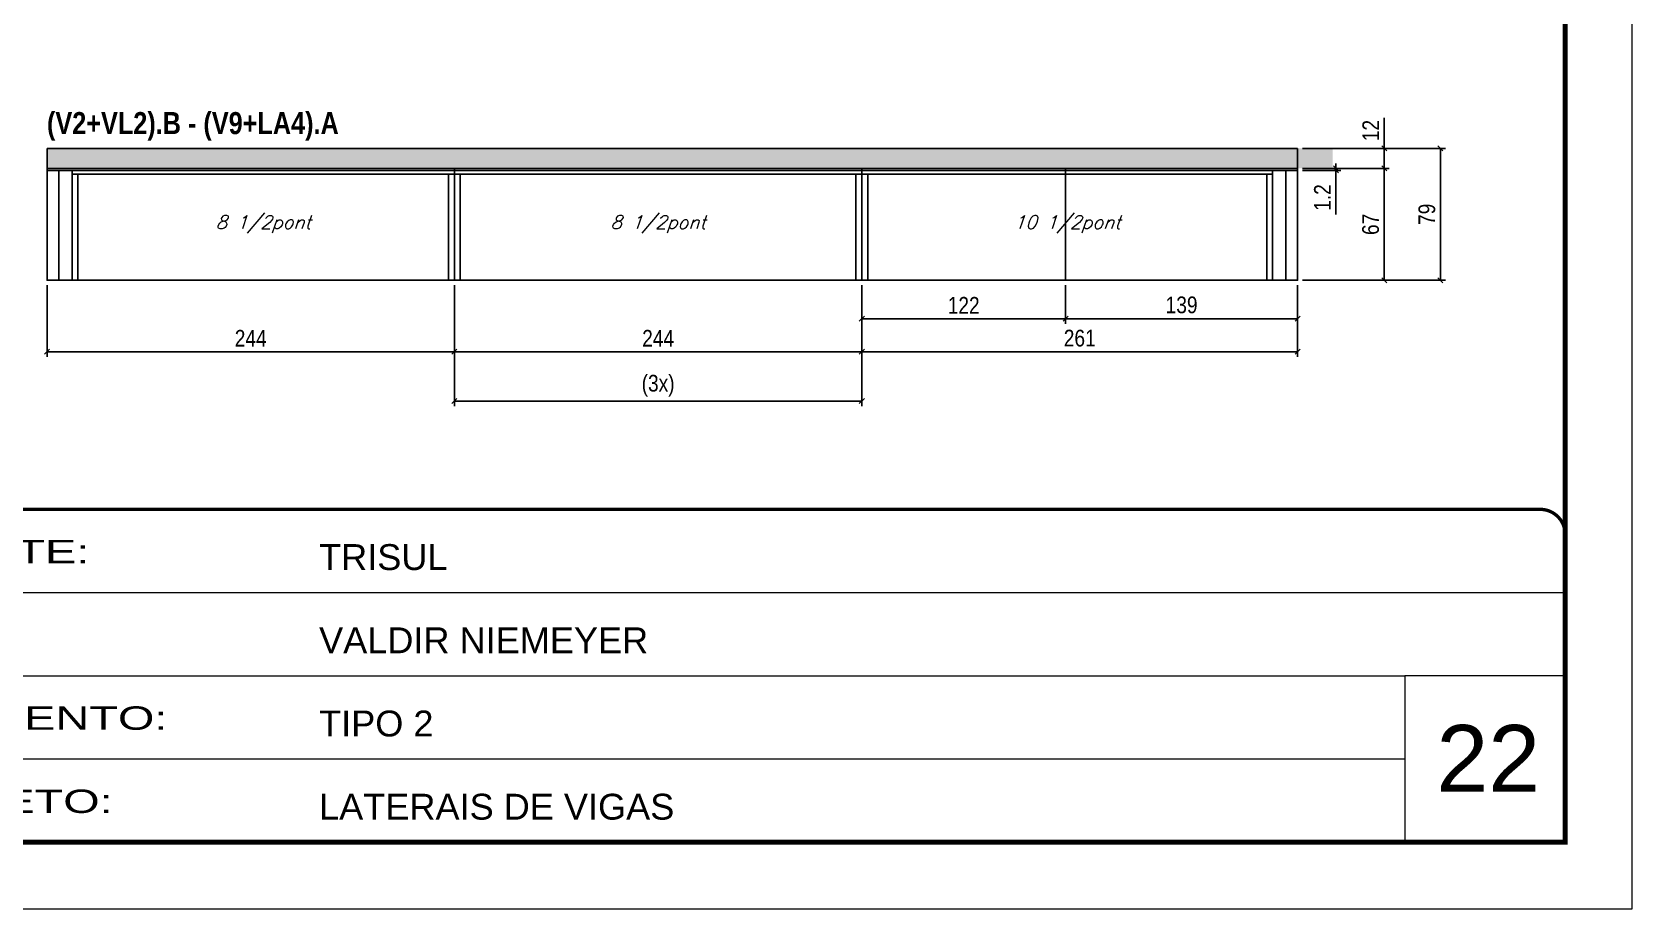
# Model space of a CAD drawing. Extents: x 3330 to 22105, y 1197 to 30204.
# Drawn here: x 14971 to 15930, y 23020 to 23545 of the extents above; entities that cross this region are included whole.
import ezdxf

# ---------------------------------------------------------------- set-up
doc = ezdxf.new("R2010")
doc.units = 0
doc.linetypes.add('CONTINUO', pattern=[0])
doc.linetypes.add('DASHED', pattern=[0.75, 0.5, -0.25])
for name, color, linetype, lineweight in [('CARIMBO', 255, 'Continuous', 9), ('Folhas', 255, 'Continuous', 9), ('SARRAFO DE PRESSAO', 251, 'DASHED', 9)]:
    doc.layers.add(name, color=color, linetype=linetype, lineweight=lineweight)
for name, color, linetype in [('COTA', 241, 'Continuous'), ('NOMENCLATURA', 7, 'Continuous'), ('Painéis', 200, 'Continuous'), ('SARR_2.2x7', 40, 'Continuous'), ('SARR_3.5x7', 81, 'Continuous'), ('texto', 7, 'Continuous')]:
    doc.layers.add(name, color=color, linetype=linetype)
doc.styles.add('ARIAL', font='arial.ttf')
doc.styles.add('COTA TECNICA', font='techl___.ttf', dxfattribs={"height": 10})
doc.styles.add('Romans', font='romans.shx')
doc.styles.add('TECNICA', font='techb___.ttf', dxfattribs={"height": 10})
doc.styles.add('Tecnologia', font='')
doc.styles.get('Tecnologia').set_extended_font_data('Forgotten Futurist')
doc.dimstyles.new('PAINEL', dxfattribs={"dimtxt": 10, "dimasz": 3, "dimexe": 3, "dimexo": 3, "dimgap": 3, "dimtad": 1, "dimdec": 1, "dimzin": 12, "dimdsep": 46, "dimtxsty": 'COTA TECNICA', "dimblk1": 'OBLIQUE', "dimblk2": 'OBLIQUE', "dimsah": 1, "dimcen": 0.9, "dimclrd": 4, "dimclre": 4, "dimclrt": 240, "dimadec": 1, "dimazin": 3, "dimtfac": 1, "dimtdec": 1, "dimtmove": 0, "dimatfit": 3, "dimfxl": 1, "dimtolj": 1, "dimtzin": 12, "dimarcsym": 0})

# ---------------------------------------------------------------- blocks, each defined once
blk = doc.blocks.new('9999999999')
at = {"color": 30, "linetype": 'CONTINUO'}
for p, q in [((98564.56, 34379.64), (99583.98, 34379.64)), ((98564.56, 34329.83), (99487.98, 34329.83)), ((99583.98, 34329.83), (99487.98, 34329.83)), ((99487.98, 34329.83), (99487.98, 34230.21)), ((98564.56, 34280.02), (99487.98, 34280.02))]:
    blk.add_line(p, q, dxfattribs=at)
at = {"color": 30, "linetype": 'CONTINUO', "const_width": 2}
blk.add_lwpolyline([(99583.98, 34230.21), (99583.98, 34414.45, 0.414214), (99568.98, 34429.45), (98228.98, 34429.45, 0.414214), (98213.98, 34414.45), (98213.98, 34245.21, 0.414214), (98228.98, 34230.21), (99583.98, 34230.21)], format="xyb", dxfattribs=at)
at = {"layer": 'Folhas'}
blk.add_lwpolyline([(98138.98, 34190.21), (99623.98, 34190.21), (99623.98, 35240.21), (98138.98, 35240.21)], close=True, dxfattribs=at)
at = {"layer": 'Folhas', "color": 30, "const_width": 3}
blk.add_lwpolyline([(98213.98, 34230.21), (99583.98, 34230.21), (99583.98, 35200.21), (98213.98, 35200.21)], close=True, dxfattribs=at)
at = {"color": 7, "linetype": 'Continuous', "ltscale": 5, "style": 'ARIAL'}
for s, height, p in [('TRISUL', 15.483, (98837.68, 34393.13)), ('VALDIR NIEMEYER', 15.4829, (98837.68, 34343.32)), ('TIPO 2', 15.483, (98837.68, 34293.51)), ('LATERAIS DE VIGAS', 15.4829, (98837.68, 34243.7))]:
    blk.add_text(s, height=height, dxfattribs=at).set_placement(p)
at = {"layer": 'Folhas', "color": 7, "style": 'Tecnologia', "width": 1.5}
for s, p in [('CLIENTE:', (98573.65, 34397.17)), ('PAVIMENTO:', (98573.65, 34297.5)), ('PROJETO:', (98573.65, 34247.69))]:
    blk.add_text(s, height=14, dxfattribs=at).set_placement(p)
blk = doc.blocks.new('_Oblique')
at = {"color": 0, "linetype": 'ByBlock', "lineweight": -2}
blk.add_line((-0.5, -0.5), (0.5, 0.5), dxfattribs=at)
blk = doc.blocks.new('*D2254')
at = {"layer": 'COTA', "color": 4, "linetype": 'ByBlock', "lineweight": -2, "transparency": 16777216}
for p, q in [((15732.31, 23463.6), (15784.15, 23463.6)), ((15781.15, 23463.6), (15781.15, 23396.6)), ((15732.31, 23396.6), (15784.15, 23396.6))]:
    blk.add_line(p, q, dxfattribs=at)
at = {"layer": 'Defpoints', "color": 0, "linetype": 'ByBlock', "transparency": 16777216}
for p in [(15729.31, 23463.6), (15729.31, 23396.6), (15781.15, 23396.6)]:
    blk.add_point(p, dxfattribs=at)
at = {"layer": 'COTA', "color": 4, "linetype": 'ByBlock', "lineweight": -2, "transparency": 16777216, "xscale": 3, "yscale": 3, "zscale": 3}
for p, rotation in [((15781.15, 23463.6), 90), ((15781.15, 23396.6), 270)]:
    blk.add_blockref('_Oblique', p, dxfattribs=dict(at, rotation=rotation))
at = {"layer": 'COTA', "color": 240, "linetype": 'ByBlock', "transparency": 16777216, "insert": (15773.05, 23430.1), "char_height": 10, "attachment_point": 5, "rotation": 90, "style": 'COTA TECNICA'}
blk.add_mtext('\\A1;67', dxfattribs=at)
blk = doc.blocks.new('*D2255')
at = {"layer": 'COTA', "color": 4, "linetype": 'ByBlock', "lineweight": -2, "transparency": 16777216}
for p, q in [((14980.31, 23393.6), (14980.31, 23350.83)), ((15224.31, 23393.6), (15224.31, 23350.83)), ((15224.31, 23353.83), (14980.31, 23353.83))]:
    blk.add_line(p, q, dxfattribs=at)
at = {"layer": 'Defpoints', "color": 0, "linetype": 'ByBlock', "transparency": 16777216}
for p in [(14980.31, 23396.6), (15224.31, 23396.6), (14980.31, 23353.83)]:
    blk.add_point(p, dxfattribs=at)
at = {"layer": 'COTA', "color": 4, "linetype": 'ByBlock', "lineweight": -2, "transparency": 16777216, "xscale": 3, "yscale": 3, "zscale": 3, "rotation": 180}
blk.add_blockref('_Oblique', (14980.31, 23353.83), dxfattribs=at)
at = {"layer": 'COTA', "color": 4, "linetype": 'ByBlock', "lineweight": -2, "transparency": 16777216, "xscale": 3, "yscale": 3, "zscale": 3}
blk.add_blockref('_Oblique', (15224.31, 23353.83), dxfattribs=at)
at = {"layer": 'COTA', "color": 240, "linetype": 'ByBlock', "transparency": 16777216, "insert": (15102.31, 23361.91), "char_height": 10, "attachment_point": 5, "style": 'COTA TECNICA'}
blk.add_mtext('\\A1;244', dxfattribs=at)
blk = doc.blocks.new('*D2256')
at = {"layer": 'COTA', "color": 4, "linetype": 'ByBlock', "lineweight": -2, "transparency": 16777216}
for p, q in [((15224.31, 23393.6), (15224.31, 23350.83)), ((15468.31, 23393.6), (15468.31, 23350.83)), ((15224.31, 23353.83), (15468.31, 23353.83))]:
    blk.add_line(p, q, dxfattribs=at)
at = {"layer": 'Defpoints', "color": 0, "linetype": 'ByBlock', "transparency": 16777216}
for p in [(15224.31, 23396.6), (15468.31, 23396.6), (15468.31, 23353.83)]:
    blk.add_point(p, dxfattribs=at)
at = {"layer": 'COTA', "color": 4, "linetype": 'ByBlock', "lineweight": -2, "transparency": 16777216, "xscale": 3, "yscale": 3, "zscale": 3, "rotation": 180}
blk.add_blockref('_Oblique', (15224.31, 23353.83), dxfattribs=at)
at = {"layer": 'COTA', "color": 4, "linetype": 'ByBlock', "lineweight": -2, "transparency": 16777216, "xscale": 3, "yscale": 3, "zscale": 3}
blk.add_blockref('_Oblique', (15468.31, 23353.83), dxfattribs=at)
at = {"layer": 'COTA', "color": 240, "linetype": 'ByBlock', "transparency": 16777216, "insert": (15346.31, 23361.91), "char_height": 10, "attachment_point": 5, "style": 'COTA TECNICA'}
blk.add_mtext('\\A1;244', dxfattribs=at)
blk = doc.blocks.new('*D2257')
at = {"layer": 'COTA', "color": 4, "linetype": 'ByBlock', "lineweight": -2, "transparency": 16777216}
for p, q in [((15468.31, 23393.6), (15468.31, 23370.59)), ((15590.31, 23393.6), (15590.31, 23370.59)), ((15468.31, 23373.59), (15590.31, 23373.59))]:
    blk.add_line(p, q, dxfattribs=at)
at = {"layer": 'Defpoints', "color": 0, "linetype": 'ByBlock', "transparency": 16777216}
for p in [(15468.31, 23396.6), (15590.31, 23396.6), (15590.31, 23373.59)]:
    blk.add_point(p, dxfattribs=at)
at = {"layer": 'COTA', "color": 4, "linetype": 'ByBlock', "lineweight": -2, "transparency": 16777216, "xscale": 3, "yscale": 3, "zscale": 3, "rotation": 180}
blk.add_blockref('_Oblique', (15468.31, 23373.59), dxfattribs=at)
at = {"layer": 'COTA', "color": 4, "linetype": 'ByBlock', "lineweight": -2, "transparency": 16777216, "xscale": 3, "yscale": 3, "zscale": 3}
blk.add_blockref('_Oblique', (15590.31, 23373.59), dxfattribs=at)
at = {"layer": 'COTA', "color": 240, "linetype": 'ByBlock', "transparency": 16777216, "insert": (15529.31, 23381.64), "char_height": 10, "attachment_point": 5, "style": 'COTA TECNICA'}
blk.add_mtext('\\A1;122', dxfattribs=at)
blk = doc.blocks.new('*D2258')
at = {"layer": 'COTA', "color": 4, "linetype": 'ByBlock', "lineweight": -2, "transparency": 16777216}
for p, q in [((15781.15, 23475.6), (15781.15, 23493.91)), ((15732.31, 23475.6), (15784.15, 23475.6)), ((15781.15, 23463.6), (15781.15, 23475.6)), ((15732.31, 23463.6), (15784.15, 23463.6))]:
    blk.add_line(p, q, dxfattribs=at)
at = {"layer": 'Defpoints', "color": 0, "linetype": 'ByBlock', "transparency": 16777216}
for p in [(15729.31, 23475.6), (15781.15, 23475.6), (15729.31, 23463.6)]:
    blk.add_point(p, dxfattribs=at)
at = {"layer": 'COTA', "color": 4, "linetype": 'ByBlock', "lineweight": -2, "transparency": 16777216, "xscale": 3, "yscale": 3, "zscale": 3}
for p, rotation in [((15781.15, 23475.6), 90), ((15781.15, 23463.6), 270)]:
    blk.add_blockref('_Oblique', p, dxfattribs=dict(at, rotation=rotation))
at = {"layer": 'COTA', "color": 240, "linetype": 'ByBlock', "transparency": 16777216, "insert": (15773.1, 23486.25), "char_height": 10, "attachment_point": 5, "rotation": 90, "style": 'COTA TECNICA'}
blk.add_mtext('\\A1;12', dxfattribs=at)
blk = doc.blocks.new('*D2259')
at = {"layer": 'COTA', "color": 4, "linetype": 'ByBlock', "lineweight": -2, "transparency": 16777216}
for p, q in [((15732.31, 23475.6), (15817.83, 23475.6)), ((15814.83, 23396.6), (15814.83, 23475.6)), ((15732.31, 23396.6), (15817.83, 23396.6))]:
    blk.add_line(p, q, dxfattribs=at)
at = {"layer": 'Defpoints', "color": 0, "linetype": 'ByBlock', "transparency": 16777216}
for p in [(15729.31, 23475.6), (15814.83, 23475.6), (15729.31, 23396.6)]:
    blk.add_point(p, dxfattribs=at)
at = {"layer": 'COTA', "color": 4, "linetype": 'ByBlock', "lineweight": -2, "transparency": 16777216, "xscale": 3, "yscale": 3, "zscale": 3}
for p, rotation in [((15814.83, 23475.6), 90), ((15814.83, 23396.6), 270)]:
    blk.add_blockref('_Oblique', p, dxfattribs=dict(at, rotation=rotation))
at = {"layer": 'COTA', "color": 240, "linetype": 'ByBlock', "transparency": 16777216, "insert": (15806.73, 23436.1), "char_height": 10, "attachment_point": 5, "rotation": 90, "style": 'COTA TECNICA'}
blk.add_mtext('\\A1;79', dxfattribs=at)
blk = doc.blocks.new('*D2260')
at = {"layer": 'COTA', "color": 4, "linetype": 'ByBlock', "lineweight": -2, "transparency": 16777216}
for p, q in [((15732.31, 23463.6), (15755.2, 23463.6)), ((15732.31, 23462.4), (15755.2, 23462.4)), ((15752.2, 23463.6), (15752.2, 23466.6)), ((15752.2, 23463.6), (15752.2, 23462.4)), ((15752.2, 23462.4), (15752.2, 23435.95))]:
    blk.add_line(p, q, dxfattribs=at)
at = {"layer": 'Defpoints', "color": 0, "linetype": 'ByBlock', "transparency": 16777216}
for p in [(15729.31, 23463.6), (15729.31, 23462.4), (15752.2, 23462.4)]:
    blk.add_point(p, dxfattribs=at)
at = {"layer": 'COTA', "color": 4, "linetype": 'ByBlock', "lineweight": -2, "transparency": 16777216, "xscale": 3, "yscale": 3, "zscale": 3}
for p, rotation in [((15752.2, 23463.6), 270), ((15752.2, 23462.4), 90)]:
    blk.add_blockref('_Oblique', p, dxfattribs=dict(at, rotation=rotation))
at = {"layer": 'COTA', "color": 240, "linetype": 'ByBlock', "transparency": 16777216, "insert": (15744.14, 23446.17), "char_height": 10, "attachment_point": 5, "rotation": 90, "style": 'COTA TECNICA'}
blk.add_mtext('\\A1;1.2', dxfattribs=at)
blk = doc.blocks.new('*D2262')
at = {"layer": 'COTA', "color": 4, "lineweight": -2, "transparency": 16777216}
for p, q in [((15590.31, 23393.6), (15590.31, 23370.59)), ((15729.31, 23393.6), (15729.31, 23370.59)), ((15590.31, 23373.59), (15729.31, 23373.59))]:
    blk.add_line(p, q, dxfattribs=at)
at = {"layer": 'Defpoints', "color": 0, "transparency": 16777216}
for p in [(15590.31, 23396.6), (15729.31, 23396.6), (15729.31, 23373.59)]:
    blk.add_point(p, dxfattribs=at)
at = {"layer": 'COTA', "color": 4, "lineweight": -2, "transparency": 16777216, "xscale": 3, "yscale": 3, "zscale": 3, "rotation": 180}
blk.add_blockref('_Oblique', (15590.31, 23373.59), dxfattribs=at)
at = {"layer": 'COTA', "color": 4, "lineweight": -2, "transparency": 16777216, "xscale": 3, "yscale": 3, "zscale": 3}
blk.add_blockref('_Oblique', (15729.31, 23373.59), dxfattribs=at)
at = {"layer": 'COTA', "color": 240, "transparency": 16777216, "insert": (15659.81, 23381.83), "char_height": 10, "attachment_point": 5, "style": 'COTA TECNICA'}
blk.add_mtext('\\A1;139', dxfattribs=at)
blk = doc.blocks.new('*D2263')
at = {"layer": 'COTA', "color": 4, "lineweight": -2, "transparency": 16777216}
for p, q in [((15224.31, 23393.6), (15224.31, 23321.29)), ((15468.31, 23393.6), (15468.31, 23321.29)), ((15224.31, 23324.29), (15468.31, 23324.29))]:
    blk.add_line(p, q, dxfattribs=at)
at = {"layer": 'Defpoints', "color": 0, "transparency": 16777216}
for p in [(15224.31, 23396.6), (15468.31, 23396.6), (15468.31, 23324.29)]:
    blk.add_point(p, dxfattribs=at)
at = {"layer": 'COTA', "color": 4, "lineweight": -2, "transparency": 16777216, "xscale": 3, "yscale": 3, "zscale": 3, "rotation": 180}
blk.add_blockref('_Oblique', (15224.31, 23324.29), dxfattribs=at)
at = {"layer": 'COTA', "color": 4, "lineweight": -2, "transparency": 16777216, "xscale": 3, "yscale": 3, "zscale": 3}
blk.add_blockref('_Oblique', (15468.31, 23324.29), dxfattribs=at)
at = {"layer": 'COTA', "color": 240, "transparency": 16777216, "insert": (15346.31, 23333.51), "char_height": 10, "attachment_point": 5, "style": 'COTA TECNICA'}
blk.add_mtext('\\A1;(3x)', dxfattribs=at)
blk = doc.blocks.new('*D2261')
at = {"layer": 'COTA', "color": 4, "lineweight": -2, "transparency": 16777216}
for p, q in [((15468.31, 23393.6), (15468.31, 23350.83)), ((15729.31, 23393.6), (15729.31, 23350.83)), ((15468.31, 23353.83), (15729.31, 23353.83))]:
    blk.add_line(p, q, dxfattribs=at)
at = {"layer": 'Defpoints', "color": 0, "transparency": 16777216}
for p in [(15468.31, 23396.6), (15729.31, 23396.6), (15729.31, 23353.83)]:
    blk.add_point(p, dxfattribs=at)
at = {"layer": 'COTA', "color": 4, "lineweight": -2, "transparency": 16777216, "xscale": 3, "yscale": 3, "zscale": 3, "rotation": 180}
blk.add_blockref('_Oblique', (15468.31, 23353.83), dxfattribs=at)
at = {"layer": 'COTA', "color": 4, "lineweight": -2, "transparency": 16777216, "xscale": 3, "yscale": 3, "zscale": 3}
blk.add_blockref('_Oblique', (15729.31, 23353.83), dxfattribs=at)
at = {"layer": 'COTA', "color": 240, "transparency": 16777216, "insert": (15598.81, 23361.94), "char_height": 10, "attachment_point": 5, "style": 'COTA TECNICA'}
blk.add_mtext('\\A1;261', dxfattribs=at)

msp = doc.modelspace()

# ---------------------------------------------------------------- hatches: boundary and pattern name
at = {"layer": 'COTA', "linetype": 'ByBlock'}
h = msp.add_hatch(dxfattribs=at)
h.set_pattern_fill('AR-CONC', color=256, scale=0.03)
h.set_pattern_definition([(50, (-114308.5373, -3108.8105), (5.46554007, -0.47817257), [0.5715, -6.2865]), (355, (-114308.5373, -3108.8105), (-1.05730264, 5.73170536), [0.4572, -5.02921753]), (100.4514447, (-114308.082, -3108.8504), (4.40823741, 5.25353256), [0.48570026, -5.34270734]), (46.1842, (-114308.537, -3107.2865), (8.13237123, -1.26126984), [0.85725, -9.42975]), (96.6355576, (-114307.8596, -3107.392), (7.122124, 7.42278374), [0.7285507, -8.01406824]), (351.184151, (-114308.537, -3107.2865), (7.122124, 7.42278374), [0.685799, -7.54379196]), (21, (-114307.7753, -3107.6675), (4.54843174, -3.06795595), [0.5715, -6.2865]), (326, (-114307.7753, -3107.6675), (1.85406085, 5.52563898), [0.4572, -5.0292]), (71.451445, (-114307.396, -3107.923), (6.40249258, 2.45768307), [0.48570026, -5.34269813]), (37.5, (-114308.5373, -3108.8105), (0.092658098, 2.536651166), [0, -4.96824, 0, -5.1054, 0, -5.04825]), (7.5, (-114308.5373, -3108.8105), (2.004589875, 3.005417245), [0, -2.91084, 0, -4.85394, 0, -1.92405]), (327.5, (-114310.2365, -3108.8105), (4.067717855, -0.17186232), [0, -1.905, 0, -5.9436, 0, -7.8867]), (317.5, (-114310.9985, -3108.8105), (4.44387544, 0.76279473), [0, -2.4765, 0, -3.94716, 0, -5.6007])])
h.paths.add_polyline_path([(14980.31, 23475.6), (14980.31, 23463.6), (15224.31, 23463.6), (15750.31, 23463.6), (15750.31, 23475.6)])

# ---------------------------------------------------------------- linework, layer by layer
for p, q in [((14980.31, 23463.6), (14980.31, 23475.6)), ((14980.31, 23475.6), (15729.31, 23475.6)), ((15729.31, 23475.6), (15729.31, 23463.6)), ((15729.31, 23462.4), (14980.31, 23462.4))]:
    msp.add_line(p, q, dxfattribs=at)
at = {"layer": 'Painéis', "linetype": 'Continuous'}
for p, q in [((15468.31, 23396.6), (15468.31, 23463.6)), ((15590.31, 23396.6), (15590.31, 23463.6))]:
    msp.add_line(p, q, dxfattribs=at)
for points in [[(14980.31, 23463.6), (15224.31, 23463.6), (15224.31, 23396.6), (14980.31, 23396.6)], [(15224.31, 23463.6), (15729.31, 23463.6), (15729.31, 23396.6), (15224.31, 23396.6)]]:
    msp.add_lwpolyline(points, close=True, dxfattribs=at)
at = {"layer": 'SARR_2.2x7', "linetype": 'Continuous'}
for p, q in [((14987.31, 23462.4), (14987.31, 23396.6)), ((15224.31, 23460.2), (14995.31, 23460.2)), ((15468.31, 23460.2), (15224.31, 23460.2)), ((15714.31, 23460.2), (15468.31, 23460.2)), ((15722.31, 23462.4), (15722.31, 23396.6))]:
    msp.add_line(p, q, dxfattribs=at)
at = {"layer": 'SARR_3.5x7'}
for p, q in [((14995.31, 23462.4), (14995.31, 23396.6)), ((14998.81, 23460.2), (14998.81, 23396.6)), ((15220.81, 23460.2), (15220.81, 23396.6)), ((15227.81, 23460.2), (15227.81, 23396.6)), ((15464.81, 23460.2), (15464.81, 23396.6)), ((15471.81, 23460.2), (15471.81, 23396.6)), ((15710.81, 23460.2), (15710.81, 23396.6)), ((15714.31, 23462.4), (15714.31, 23396.6))]:
    msp.add_line(p, q, dxfattribs=at)

# ---------------------------------------------------------------- block references
at = {"layer": 'SARRAFO DE PRESSAO', "color": 6, "linetype": 'ByBlock'}
msp.add_blockref('9999999999', (-83694.42, -11169.96), dxfattribs=at)

# ---------------------------------------------------------------- texts
at = {"layer": 'CARIMBO', "style": 'ARIAL'}
msp.add_text('22', height=40, dxfattribs=at).set_placement((15812.42, 23090.39))
at = {"layer": 'NOMENCLATURA', "style": 'TECNICA'}
msp.add_text('(V2+VL2).B - (V9+LA4).A', height=13.2, dxfattribs=at).set_placement((14980.31, 23484.12))
at = {"layer": 'texto', "color": 2, "char_height": 8, "attachment_point": 5, "style": 'Romans'}
for s, insert in [('{\\Q19;\\C256;8 1/2pont}', (15109.81, 23430.1)), ('{\\Q19;\\C256;8 1/2pont}', (15346.31, 23430.1)), ('{\\Q19;\\C256;10 1/2pont}', (15591.31, 23430.1))]:
    msp.add_mtext(s, dxfattribs=dict(at, insert=insert))

# ---------------------------------------------------------------- dimensions: what is measured, and where the dimension line sits
at = {"layer": 'COTA', "linetype": 'ByBlock'}
for base, p1, p2, picture, middle in [((15781.15, 23475.6), (15729.31, 23463.6), (15729.31, 23475.6), '*D2258', (15773.1, 23486.25)), ((15814.83, 23475.6), (15729.31, 23396.6), (15729.31, 23475.6), '*D2259', (15806.73, 23436.1)), ((15752.2, 23462.4), (15729.31, 23463.6), (15729.31, 23462.4), '*D2260', (15744.14, 23446.17)), ((15781.15, 23396.6), (15729.31, 23463.6), (15729.31, 23396.6), '*D2254', (15773.05, 23430.1))]:
    dim = msp.add_linear_dim(base=base, p1=p1, p2=p2, angle=90, dimstyle='PAINEL', dxfattribs=at)
    dim.commit()
    dim.dimension.update_dxf_attribs({"geometry": picture, "text_midpoint": middle})
for base, p2, picture, middle in [((14980.31, 23353.83), (14980.31, 23396.6), '*D2255', (15102.31, 23361.91)), ((15468.31, 23353.83), (15468.31, 23396.6), '*D2256', (15346.31, 23361.91))]:
    dim = msp.add_linear_dim(base=base, p1=(15224.31, 23396.6), p2=p2, dimstyle='PAINEL', dxfattribs=at)
    dim.commit()
    dim.dimension.update_dxf_attribs({"geometry": picture, "text_midpoint": middle})
at = {"layer": 'COTA'}
dim = msp.add_linear_dim(base=(15468.31, 23324.29), p1=(15224.31, 23396.6), p2=(15468.31, 23396.6), text='(3x)', dimstyle='PAINEL', dxfattribs=at)
dim.commit()
dim.dimension.update_dxf_attribs({"geometry": '*D2263', "text_midpoint": (15346.31, 23333.51)})
at = {"layer": 'COTA', "linetype": 'ByBlock'}
dim = msp.add_linear_dim(base=(15590.31, 23373.59), p1=(15468.31, 23396.6), p2=(15590.31, 23396.6), dimstyle='PAINEL', override={"dimtmove": 1}, dxfattribs=at)
dim.commit()
dim.dimension.update_dxf_attribs({"geometry": '*D2257', "text_midpoint": (15529.31, 23381.64)})
at = {"layer": 'COTA'}
for base, p1, picture, middle in [((15729.31, 23353.83), (15468.31, 23396.6), '*D2261', (15598.81, 23361.94)), ((15729.31, 23373.59), (15590.31, 23396.6), '*D2262', (15659.81, 23381.83))]:
    dim = msp.add_linear_dim(base=base, p1=p1, p2=(15729.31, 23396.6), dimstyle='PAINEL', dxfattribs=at)
    dim.commit()
    dim.dimension.update_dxf_attribs({"geometry": picture, "text_midpoint": middle})

doc.saveas('drawing.dxf')
